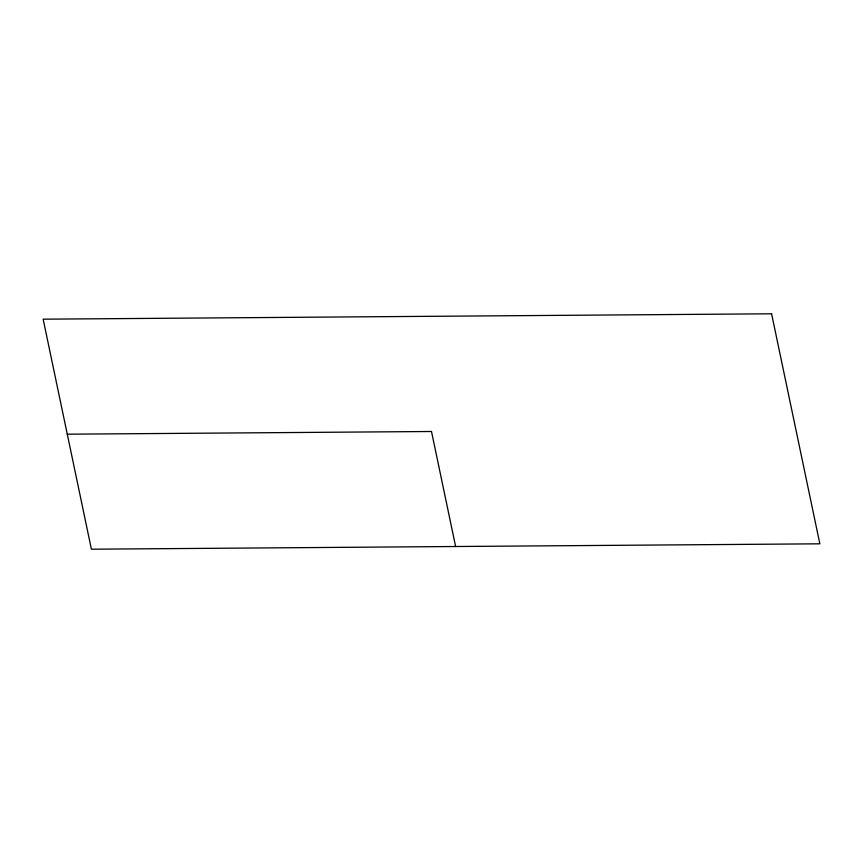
<?xml version="1.0" encoding="UTF-8"?>
<svg xmlns="http://www.w3.org/2000/svg" width="863" height="863" viewBox="0 0 863 863"><rect width="100%" height="100%" fill="white"/><g stroke="black" fill="none" stroke-linecap="round" stroke-linejoin="round"><path stroke-width="1.29" d="M67.271 434.197L431.5 431.5L455.621 546.506M771.598 313.798L43.15 319.181L91.402 549.202L819.85 543.819L771.598 313.798"/></g></svg>
